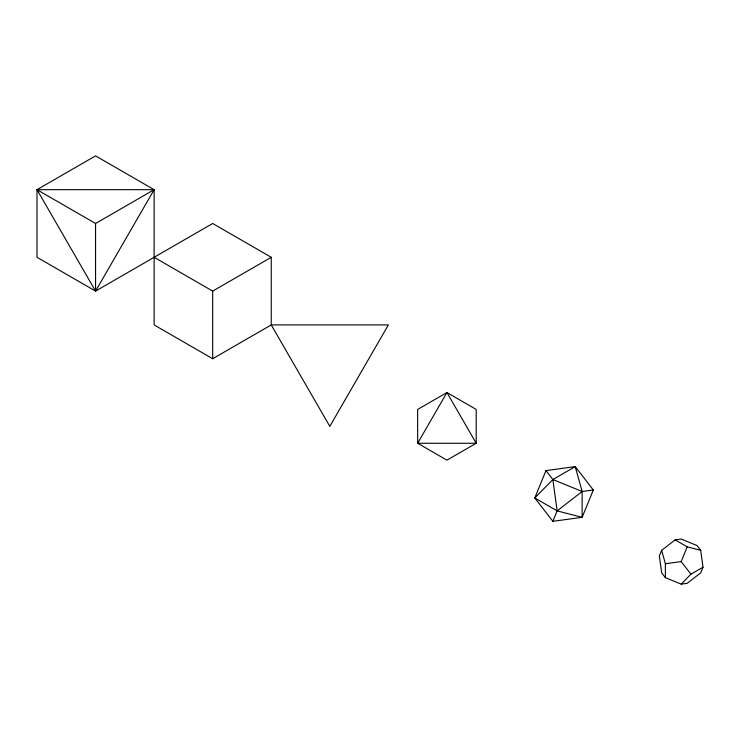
<?xml version="1.0" encoding="UTF-8"?>
<svg xmlns="http://www.w3.org/2000/svg" width="740" height="740" viewBox="0 0 740 740"><rect width="100%" height="100%" fill="white"/><g stroke="black" fill="none" stroke-linecap="round" stroke-linejoin="round"><path stroke-width="1.11" d="M545.954 470.612L534.77 497.965L552.873 521.321L582.149 517.334L593.332 489.982L575.239 466.616L545.954 470.612L552.873 479.529L582.149 491.508L593.332 489.982M552.873 521.321L557.137 510.877L552.873 479.529L575.239 466.616L582.149 491.508L582.149 517.334L557.137 510.877L534.77 497.965L552.873 479.529M661.653 550.32L659.349 555.953L661.653 572.862L665.38 577.672L681.179 584.128L687.21 583.305L700.697 572.862L703 567.229L700.697 550.32L696.969 545.51L681.179 539.053L675.139 539.876L661.653 550.32L665.38 563.741L665.38 577.672M665.38 563.741L681.179 561.595L687.21 546.841L700.697 550.32M95.562 291.107L154.124 189.681L95.562 155.872L37 189.681L37 257.298L95.562 291.107L212.685 223.489L271.247 257.298L271.247 324.925L329.809 426.351L388.371 324.916L271.247 324.916L212.685 358.733L154.124 324.925L154.124 189.681L37 189.681L95.562 291.107L95.562 223.489L154.124 189.681M681.179 584.128L690.938 574.194L703 567.229M557.137 510.877L582.149 491.508M154.124 257.298L212.685 291.107L271.247 257.298M675.139 539.876L687.21 546.841M37 189.681L95.562 223.489M681.179 561.595L690.938 574.194M212.685 291.107L212.685 358.733M446.932 392.542L417.647 443.26L446.932 460.16L476.209 443.26L476.209 409.442L446.932 392.542L417.647 409.442L417.647 443.26L476.209 443.26L446.932 392.542"/></g></svg>
